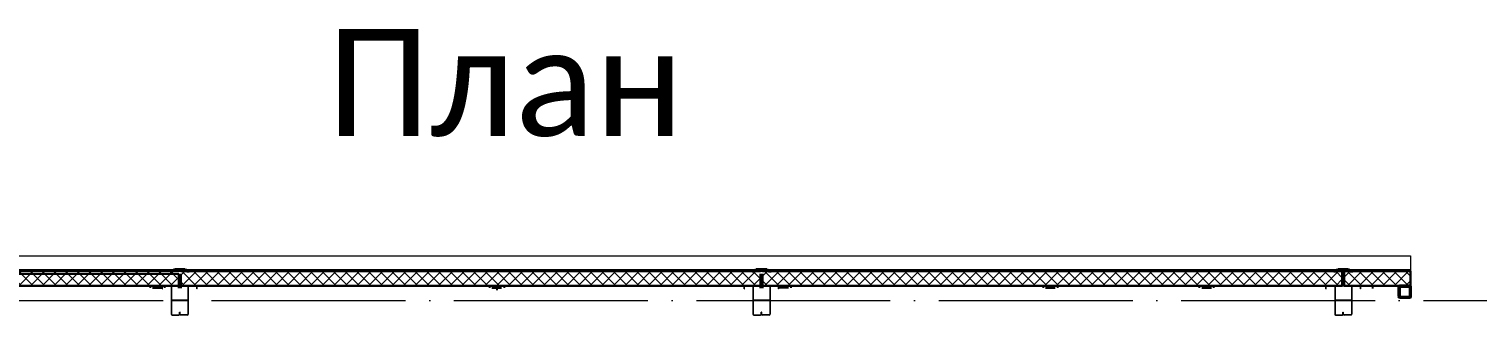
# Model space of a CAD drawing. Header units: millimetres. Extents: x -506865 to 151167, y -255180 to 83543.
# Drawn here: x 118689 to 133624, y 2406 to 5352 of the extents above; entities that cross this region are included whole.
import ezdxf
from ezdxf.enums import TextEntityAlignment as Align

# ---------------------------------------------------------------- set-up
doc = ezdxf.new("R2010")
doc.units = ezdxf.units.MM
doc.linetypes.add('_ШПТ__20_т__2_5__Линия сетки', pattern=[25, 20, -2.5, 0, -2.5])
doc.layers.add('ANNO-TEXT', color=251, linetype='Continuous')
doc.layers.add('фундаменты кж', color=7, linetype='Continuous')
doc.layers.add('Вспомогательные', color=6, linetype='Continuous', plot=False)
doc.layers.add('Несущие колонны', color=7, linetype='Continuous', lineweight=18, true_color=0x800040)
for name, color, linetype, lineweight in [('Обобщенные модели', 7, 'Continuous', 18), ('Оси', 7, 'Continuous', 9), ('Размерные', 45, 'Continuous', 15), ('Стены разрез', 7, 'Continuous', 30), ('Стены штриховка', 7, 'Continuous', 30)]:
    doc.layers.add(name, color=color, linetype=linetype, lineweight=lineweight)
doc.styles.add('TA shtamp', font='calibri.ttf', dxfattribs={"height": 400})
pattern_1 = [(45, (99243.68, -9418.8), (-60.10408, 60.10408), []), (135, (99243.68, -9418.8), (-60.10408, -60.10408), [])]
pattern_2 = [(45, (99243.68, -9418.8), (-106.066, 106.066), [])]
pattern_3 = [(45, (0, 0), (-106.066, 106.066), [])]

# ---------------------------------------------------------------- blocks, each defined once
blk = doc.blocks.new('243_КолоннаНесущая_Труба_ГОСТ 30245-2003 - 120x120x5-V6-_О__L1_0_000_')
at = {"layer": 'Несущие колонны', "color": 7, "lineweight": 40}
for p, q in [((-60, 51), (-60, -51)), ((-55, -51), (-55, 51)), ((51, 60), (-51, 60)), ((-51, 55), (51, 55)), ((55, 51), (55, -51)), ((60, -51), (60, 51)), ((51, -55), (-51, -55)), ((-51, -60), (51, -60))]:
    blk.add_line(p, q, dxfattribs=at)
for centre, radius, start, end in [((-51, 51), 9, 90, 180), ((-51, 51), 4, 90, 180), ((51, 51), 9, 0, 90), ((51, 51), 4, 0, 90), ((-51, -51), 9, 180, 270), ((-51, -51), 4, 180, 270), ((51, -51), 4, 270, 0), ((51, -51), 9, 270, 360)]:
    blk.add_arc(centre, radius, start, end, dxfattribs=at)
blk = doc.blocks.new('190_ФЭ_Цоколь_Типовой - ФЭ-Ц1_140х80-1287199-_О__L1_0_000_')
at = {"layer": 'Обобщенные модели'}
for p, q in [((11705, 12433), (33695, 12433)), ((11705, 12415), (11705, 12433)), ((11705, 12295), (11705, 12415)), ((33695, 12433), (33695, 12415)), ((33695, 12415), (33695, 12295)), ((11705, 12295), (14945, 12295)), ((11705, 12281), (11705, 12295)), ((11705, 12281), (14931, 12281)), ((11705, 12278), (11705, 12281)), ((11705, 12278), (14902, 12278)), ((11705, 12275), (11705, 12278)), ((11705, 12275), (14902, 12275)), ((14912, 12275), (15088, 12275)), ((14929, 12278), (15071, 12278)), ((14932, 12281), (15068, 12281)), ((15055, 12295), (20945, 12295)), ((15070, 12281), (20931, 12281)), ((15098, 12278), (20902, 12278)), ((15098, 12275), (20902, 12275)), ((20912, 12275), (21088, 12275)), ((20929, 12278), (21071, 12278)), ((20932, 12281), (21068, 12281)), ((21055, 12295), (26945, 12295)), ((21069, 12281), (26931, 12281)), ((21098, 12278), (26902, 12278)), ((21098, 12275), (26902, 12275)), ((26912, 12275), (27088, 12275)), ((26929, 12278), (27071, 12278)), ((26932, 12281), (27068, 12281)), ((27055, 12295), (32945, 12295)), ((27069, 12281), (32931, 12281)), ((27098, 12278), (32902, 12278)), ((27098, 12275), (32902, 12275)), ((32912, 12275), (33088, 12275)), ((32929, 12278), (33071, 12278)), ((32932, 12281), (33068, 12281)), ((33055, 12295), (33695, 12295)), ((33069, 12281), (33695, 12281)), ((33098, 12278), (33695, 12278)), ((33098, 12275), (33695, 12275)), ((33695, 12295), (33695, 12281)), ((33695, 12281), (33695, 12278)), ((33695, 12278), (33695, 12275))]:
    blk.add_line(p, q, dxfattribs=at)
blk = doc.blocks.new('190_ФЭ_Стена_Стык вертикальный - ФЭ-C1_110-V9-_О__L1_0_000_')
at = {"layer": 'Обобщенные модели', "lineweight": 9}
h = blk.add_hatch(dxfattribs=at)
h.set_pattern_fill('FP_7', color=256, style=0, pattern_type=2)
h.set_pattern_definition(pattern_3)
h.paths.add_polyline_path([(33098, 12275), (33097, 12276), (33088, 12275)], flags=0)
h.paths.add_polyline_path([(32912, 12275), (32912, 12276), (32902, 12275)], flags=0)
h.paths.add_polyline_path([(33097, 12277), (33098, 12278), (33072, 12278), (33055, 12295), (32945, 12295), (32928, 12278), (32928, 12277), (32945, 12294), (33055, 12294), (33072, 12277)], flags=0)
at = {"layer": 'Обобщенные модели', "lineweight": 40}
for p, q in [((32928, 12278), (32902, 12278)), ((32902, 12278), (32902, 12275)), ((32902, 12275), (32912, 12275)), ((32903, 12276), (32903, 12277)), ((32903, 12277), (32928, 12277)), ((32912, 12276), (32903, 12276)), ((32912, 12275), (32912, 12276)), ((32945, 12295), (32928, 12278)), ((32928, 12277), (32945, 12294)), ((33055, 12295), (32945, 12295)), ((32945, 12294), (33055, 12294)), ((33072, 12278), (33055, 12295)), ((33055, 12294), (33072, 12277)), ((33098, 12278), (33072, 12278)), ((33072, 12277), (33097, 12277)), ((33097, 12276), (33088, 12276)), ((33088, 12276), (33088, 12275)), ((33088, 12275), (33098, 12275)), ((33097, 12277), (33097, 12276)), ((33098, 12275), (33098, 12278))]:
    blk.add_line(p, q, dxfattribs=at)
blk = doc.blocks.new('190_ФЭ_Стена_Стык вертикальный - ФЭ-C1_110-V10-_О__L1_0_000_')
at = {"layer": 'Обобщенные модели', "lineweight": 9}
h = blk.add_hatch(dxfattribs=at)
h.set_pattern_fill('FP_7', color=256, style=0, pattern_type=2)
h.set_pattern_definition(pattern_3)
h.paths.add_polyline_path([(26912, 12275), (26912, 12276), (26902, 12275)], flags=0)
h.paths.add_polyline_path([(27098, 12275), (27097, 12276), (27088, 12275)], flags=0)
h.paths.add_polyline_path([(27097, 12277), (27098, 12278), (27072, 12278), (27055, 12295), (26945, 12295), (26928, 12278), (26928, 12277), (26945, 12294), (27055, 12294), (27072, 12277)], flags=0)
at = {"layer": 'Обобщенные модели', "lineweight": 40}
for p, q in [((26928, 12278), (26902, 12278)), ((26902, 12278), (26902, 12275)), ((26902, 12275), (26912, 12275)), ((26903, 12276), (26903, 12277)), ((26903, 12277), (26928, 12277)), ((26912, 12276), (26903, 12276)), ((26912, 12275), (26912, 12276)), ((26945, 12295), (26928, 12278)), ((26928, 12277), (26945, 12294)), ((27055, 12295), (26945, 12295)), ((26945, 12294), (27055, 12294)), ((27072, 12278), (27055, 12295)), ((27055, 12294), (27072, 12277)), ((27098, 12278), (27072, 12278)), ((27072, 12277), (27097, 12277)), ((27097, 12276), (27088, 12276)), ((27088, 12276), (27088, 12275)), ((27088, 12275), (27098, 12275)), ((27097, 12277), (27097, 12276)), ((27098, 12275), (27098, 12278))]:
    blk.add_line(p, q, dxfattribs=at)
blk = doc.blocks.new('190_ФЭ_Стена_Стык вертикальный - ФЭ-C1_110-V11-_О__L1_0_000_')
at = {"layer": 'Обобщенные модели', "lineweight": 9}
h = blk.add_hatch(dxfattribs=at)
h.set_pattern_fill('FP_7', color=256, style=0, pattern_type=2)
h.set_pattern_definition(pattern_3)
h.paths.add_polyline_path([(20912, 12275), (20912, 12276), (20902, 12275)], flags=0)
h.paths.add_polyline_path([(21098, 12275), (21097, 12276), (21088, 12275)], flags=0)
h.paths.add_polyline_path([(21097, 12277), (21098, 12278), (21072, 12278), (21055, 12295), (20945, 12295), (20928, 12278), (20928, 12277), (20945, 12294), (21055, 12294), (21072, 12277)], flags=0)
at = {"layer": 'Обобщенные модели', "lineweight": 40}
for p, q in [((20928, 12278), (20902, 12278)), ((20902, 12278), (20902, 12275)), ((20902, 12275), (20912, 12275)), ((20903, 12276), (20903, 12277)), ((20903, 12277), (20928, 12277)), ((20912, 12276), (20903, 12276)), ((20912, 12275), (20912, 12276)), ((20945, 12295), (20928, 12278)), ((20928, 12277), (20945, 12294)), ((21055, 12295), (20945, 12295)), ((20945, 12294), (21055, 12294)), ((21072, 12278), (21055, 12295)), ((21055, 12294), (21072, 12277)), ((21098, 12278), (21072, 12278)), ((21072, 12277), (21097, 12277)), ((21097, 12276), (21088, 12276)), ((21088, 12276), (21088, 12275)), ((21088, 12275), (21098, 12275)), ((21097, 12277), (21097, 12276)), ((21098, 12275), (21098, 12278))]:
    blk.add_line(p, q, dxfattribs=at)
blk = doc.blocks.new('к3')
at = {"color": 0, "linetype": 'ByBlock', "lineweight": -2, "ltscale": 200}
for p, q in [((4147418, 542806), (4147418, 542828)), ((4147418, 542806), (4147421, 542806)), ((4147421, 542806), (4147421, 542828)), ((4147426, 542836), (4147505, 542836)), ((4147426, 542833), (4147505, 542833)), ((4147510, 542828), (4147510, 542544)), ((4147513, 542828), (4147513, 542544)), ((4147683, 542828), (4147683, 542544)), ((4147686, 542828), (4147686, 542544)), ((4147770, 542836), (4147691, 542836)), ((4147770, 542833), (4147691, 542833)), ((4147775, 542806), (4147775, 542828)), ((4147778, 542806), (4147775, 542806)), ((4147778, 542806), (4147778, 542828)), ((4147518, 542539), (4147589, 542539)), ((4147518, 542536), (4147589, 542536)), ((4147594, 542544), (4147594, 542567)), ((4147594, 542567), (4147597, 542567)), ((4147597, 542544), (4147597, 542567)), ((4147599, 542544), (4147599, 542567)), ((4147602, 542567), (4147599, 542567)), ((4147602, 542544), (4147602, 542567)), ((4147678, 542539), (4147607, 542539)), ((4147678, 542536), (4147607, 542536))]:
    blk.add_line(p, q, dxfattribs=at)
for centre, radius, start, end in [((4147426, 542828), 8, 90, 180), ((4147426, 542828), 5, 90, 180), ((4147505, 542828), 8, 0, 90), ((4147505, 542828), 5, 0, 90), ((4147691, 542828), 8, 90, 180), ((4147691, 542828), 5, 90, 180), ((4147770, 542828), 8, 0, 90), ((4147770, 542828), 5, 0, 90), ((4147518, 542544), 8, 180, 270), ((4147518, 542544), 5, 180, 270), ((4147589, 542544), 8, 270, 0), ((4147589, 542544), 5, 270, 0), ((4147607, 542544), 8, 180, 270), ((4147607, 542544), 5, 180, 270), ((4147678, 542544), 5, 270, 0), ((4147678, 542544), 8, 270, 0)]:
    blk.add_arc(centre, radius, start, end, dxfattribs=at)
at = {"layer": 'Вспомогательные', "color": 0, "ltscale": 10}
for p, q in [((4147690, 542836), (4147505, 542836)), ((4147683, 542686), (4147513, 542686))]:
    blk.add_line(p, q, dxfattribs=at)

msp = doc.modelspace()

# ---------------------------------------------------------------- hatches: boundary and pattern name
at = {"layer": 'Стены штриховка', "lineweight": 9}
h = msp.add_hatch(dxfattribs=at)
h.set_pattern_fill('FP_5', color=256, style=0, pattern_type=2)
h.set_pattern_definition(pattern_1)
h.paths.add_polyline_path([(120234, 2708), (120234, 2854), (114254, 2854), (114254, 2708), (120103, 2708)], flags=0)
h = msp.add_hatch(dxfattribs=at)
h.set_pattern_fill('FP_4', color=256, style=0, pattern_type=2)
h.set_pattern_definition(pattern_2)
h.paths.add_polyline_path([(126234, 2854), (126234, 2856), (120254, 2856), (120254, 2854), (126099, 2854)], flags=0)
h = msp.add_hatch(dxfattribs=at)
h.set_pattern_fill('FP_5', color=256, style=0, pattern_type=2)
h.set_pattern_definition(pattern_1)
h.paths.add_polyline_path([(126234, 2708), (126234, 2854), (120254, 2854), (120254, 2708), (126099, 2708)], flags=0)
h = msp.add_hatch(dxfattribs=at)
h.set_pattern_fill('FP_4', color=256, style=0, pattern_type=2)
h.set_pattern_definition(pattern_2)
h.paths.add_polyline_path([(132234, 2854), (132234, 2856), (126254, 2856), (126254, 2854), (132095, 2854)], flags=0)
h = msp.add_hatch(dxfattribs=at)
h.set_pattern_fill('FP_5', color=256, style=0, pattern_type=2)
h.set_pattern_definition(pattern_1)
h.paths.add_polyline_path([(132234, 2708), (132234, 2854), (126254, 2854), (126254, 2708), (132095, 2708)], flags=0)
h = msp.add_hatch(dxfattribs=at)
h.set_pattern_fill('FP_5', color=256, style=0, pattern_type=2)
h.set_pattern_definition(pattern_1)
h.paths.add_polyline_path([(138234, 2708), (138234, 2854), (133949, 2854), (133949, 2708), (137471, 2708)], flags=0)
h.paths.add_polyline_path([(132939, 2708), (132939, 2854), (132254, 2854), (132254, 2708), (132509, 2708)], flags=0)
h = msp.add_hatch(dxfattribs=at)
h.set_pattern_fill('FP_4', color=256, style=0, pattern_type=2)
h.set_pattern_definition([(45, (99243.68, -9443.8), (-106.066, 106.066), [])])
h.paths.add_polyline_path([(120234, 2829), (120234, 2831), (114254, 2831), (114254, 2829), (120103, 2829)], flags=0)
h = msp.add_hatch(dxfattribs=at)
h.set_pattern_fill('FP_4', color=256, style=0, pattern_type=2)
h.set_pattern_definition(pattern_2)
h.paths.add_polyline_path([(132234, 2706), (132234, 2708), (126254, 2708), (126254, 2706), (132095, 2706)], flags=0)

# ---------------------------------------------------------------- linework, layer by layer
for p, q in [((119938, 2706), (119938, 2686)), ((119938, 2706), (119938, 2686)), ((120064, 2686), (120064, 2700)), ((120088, 2706), (120088, 2686)), ((120088, 2706), (120088, 2686)), ((123439, 2706), (123439, 2686)), ((123439, 2706), (123439, 2686)), ((123589, 2706), (123589, 2686)), ((123589, 2706), (123589, 2686)), ((126549, 2686), (126549, 2706)), ((129149, 2706), (129149, 2686)), ((129299, 2686), (129299, 2706)), ((130759, 2706), (130759, 2686)), ((130909, 2686), (130909, 2706)), ((132549, 2679), (132549, 2706)), ((123464, 2686), (123564, 2686)), ((123464, 2686), (123564, 2686)), ((123514, 2686), (123513, 2663)), ((129174, 2686), (129274, 2686)), ((130784, 2686), (130884, 2686))]:
    msp.add_line(p, q)
at = {"layer": 'Оси', "linetype": '_ШПТ__20_т__2_5__Линия сетки', "ltscale": 100}
msp.add_line((98071, 2556), (145031, 2556), dxfattribs=at)
at = {"layer": 'Стены разрез'}
for p, q in [((126234, 2856), (120254, 2856)), ((132234, 2856), (126254, 2856)), ((132234, 2706), (132234, 2856)), ((132939, 2856), (132254, 2856)), ((132254, 2856), (132254, 2706)), ((132939, 2681), (132939, 2856)), ((120234, 2831), (114254, 2831)), ((114254, 2706), (120234, 2706)), ((120234, 2681), (120234, 2831)), ((120254, 2831), (120254, 2681)), ((120254, 2706), (126234, 2706)), ((126234, 2681), (126234, 2831)), ((126254, 2831), (126254, 2681)), ((126254, 2706), (132234, 2706)), ((132254, 2706), (132828, 2706)), ((132930, 2681), (132939, 2681))]:
    msp.add_line(p, q, dxfattribs=at)
at = {"layer": 'Стены штриховка', "lineweight": 9}
for p, q in [((126234, 2854), (120254, 2854)), ((132234, 2854), (126254, 2854)), ((132939, 2854), (132254, 2854)), ((120234, 2829), (114254, 2829)), ((120234, 2708), (114254, 2708)), ((126234, 2708), (120254, 2708)), ((132234, 2708), (126254, 2708)), ((132939, 2708), (132254, 2708))]:
    msp.add_line(p, q, dxfattribs=at)
at = {"layer": 'фундаменты кж'}
for p, q in [((119964, 2686), (120064, 2686)), ((126524, 2686), (126424, 2686))]:
    msp.add_line(p, q, dxfattribs=at)

# ---------------------------------------------------------------- block references
at = {"layer": 'Несущие колонны', "color": 7}
msp.add_blockref('243_КолоннаНесущая_Труба_ГОСТ 30245-2003 - 120x120x5-V6-_О__L1_0_000_', (132879, 2646), dxfattribs=at)
at = {"layer": 'Обобщенные модели'}
for name in ['190_ФЭ_Цоколь_Типовой - ФЭ-Ц1_140х80-1287199-_О__L1_0_000_', '190_ФЭ_Стена_Стык вертикальный - ФЭ-C1_110-V11-_О__L1_0_000_', '190_ФЭ_Стена_Стык вертикальный - ФЭ-C1_110-V10-_О__L1_0_000_', '190_ФЭ_Стена_Стык вертикальный - ФЭ-C1_110-V9-_О__L1_0_000_']:
    msp.add_blockref(name, (99244, -9419), dxfattribs=at)
at = {"layer": 'Размерные', "color": 0}
for p in [(-4027354, -540130), (-4021354, -540130), (-4015354, -540130)]:
    msp.add_blockref('к3', p, dxfattribs=at)

# ---------------------------------------------------------------- texts
at = {"layer": 'ANNO-TEXT', "color": 0, "style": 'TA shtamp'}
msp.add_text('План', height=1100, dxfattribs=at).set_placement((123602, 4795), align=Align.MIDDLE)

doc.saveas('drawing.dxf')
